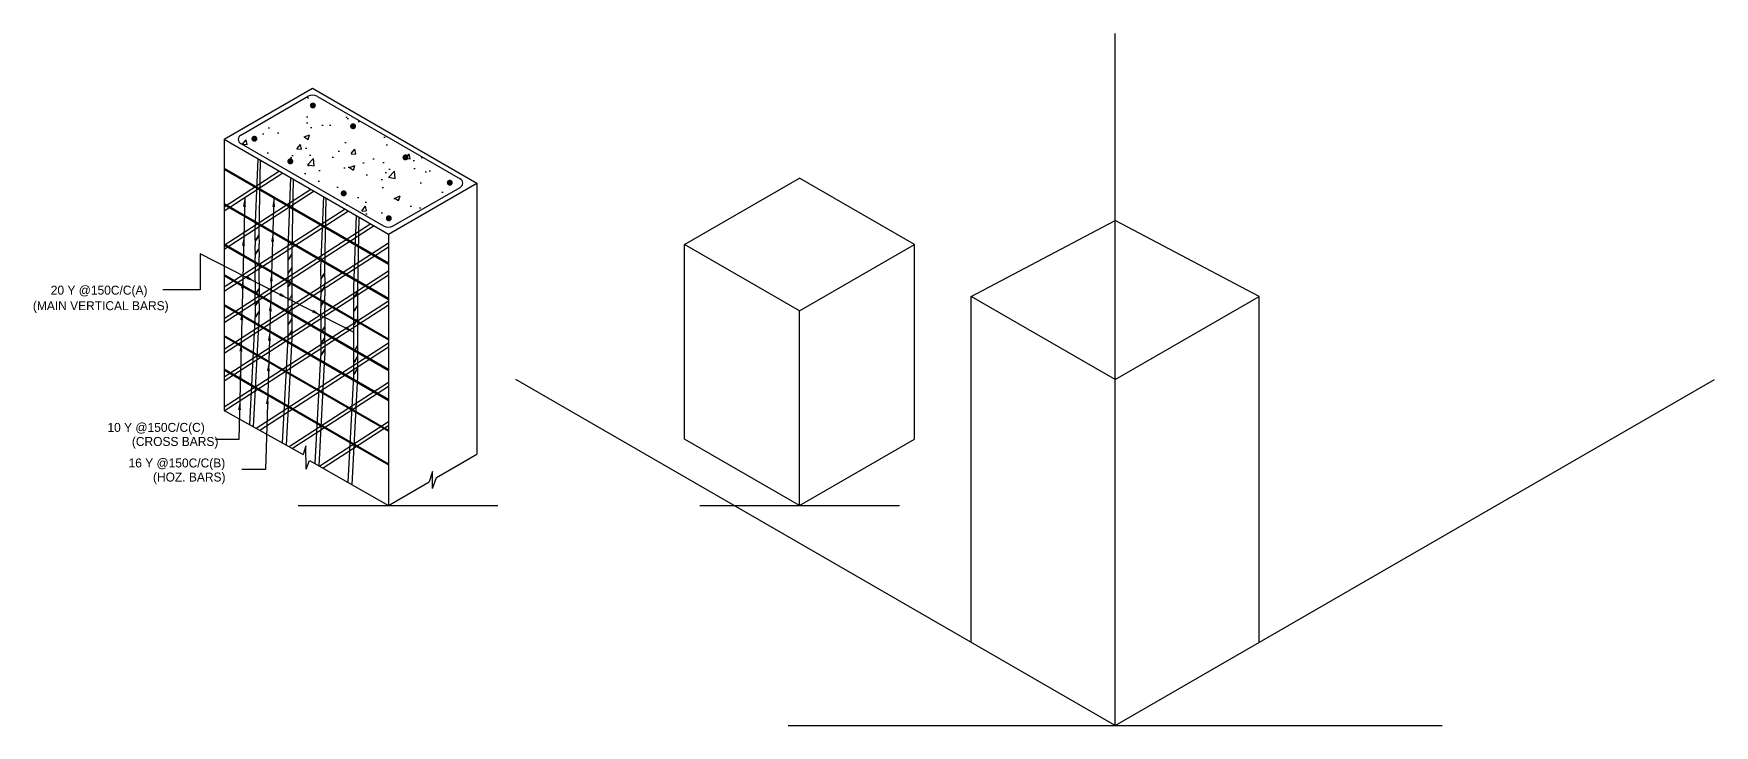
# Model space of a CAD drawing. Header units: millimetres. Extents: x -8855 to 105318, y -17958 to 67465.
# Drawn here: x 64365 to 98145, y -17958 to -4051 of the extents above; entities that cross this region are included whole.
import ezdxf

# ---------------------------------------------------------------- set-up
doc = ezdxf.new("R2010")
doc.units = ezdxf.units.MM
doc.header["$LTSCALE"] = 25
doc.layers.add('DIM', color=5, linetype='Continuous')
doc.layers.add('TEXT', color=2, linetype='Continuous')
doc.styles.add('ROMANS', font='stylu.ttf')

msp = doc.modelspace()

# ---------------------------------------------------------------- hatches: boundary and pattern name
h = msp.add_hatch()
h.set_pattern_fill('AR-CONC', color=256, scale=6, style=0)
h.set_pattern_definition([(50, (406367.1, -30189.2), (1093.108, -95.6345), [114.3, -1257.3]), (355, (406367.1, -30189.2), (-211.457, 1146.34), [91.44, -1005.84]), (100.451, (406458.2, -30197.2), (881.655, 1050.7), [97.14, -1068.54]), (46.1842, (406367.1, -29884.4), (1626.474, -252.254), [171.45, -1885.95]), (96.6356, (406502.6, -29905.4), (1424.4254, 1484.553), [145.71, -1602.81]), (351.184, (406367.1, -29884.4), (1424.428, 1484.551), [137.16, -1508.76]), (21, (406519.5, -29960.6), (909.6893, -613.593), [114.3, -1257.3]), (326, (406519.5, -29960.6), (370.812, 1105.1278), [91.44, -1005.84]), (71.4514, (406595.3, -30011.7), (1280.499, 491.537), [97.14, -1068.54]), (37.5, (406367.1, -30189.2), (18.5316, 507.33023), [0, -993.648, 0, -1021.08, 0, -1009.65]), (7.5, (406367.1, -30189.2), (400.918, 601.08345), [0, -582.168, 0, -970.788, 0, -384.81]), (327.5, (406027.25, -30189.2), (813.54357, -34.37246), [0, -381, 0, -1188.72, 0, -1577.34]), (317.5, (405874.85, -30189.2), (888.7751, 152.559), [0, -495.3, 0, -789.432, 0, -1120.14])])
h.paths.add_polyline_path([(70072.04922, -5313.71228, 0.2679491923), (69872.04922, -5313.71228), (68527.877, -6089.77047, 0.5773502692), (68527.877, -6262.97555), (71394.27438, -7917.89085, 0.2679491927), (71594.27438, -7917.89085), (72938.4466, -7141.83265, 0.577350269), (72938.4466, -6968.62757)])
h.paths.add_polyline_path([(71808.36162, -6539.00719, -1), (71868.36162, -6539.00719, -1)], flags=16)
h.paths.add_polyline_path([(70626.97155, -7262.72355, -1), (70566.97155, -7262.72355, -1)], flags=16)
h.paths.add_polyline_path([(71533.64214, -7764.07868, -1), (71473.64214, -7764.07868, -1)], flags=16)
h.paths.add_polyline_path([(70755.66447, -5913.31796, -1), (70815.66447, -5913.31796, -1)], flags=16)
h.paths.add_polyline_path([(72699.03123, -7048.0605, -1), (72759.03123, -7048.0605, -1)], flags=16)
h.paths.add_polyline_path([(69554.44651, -6618.79907, -1), (69494.44651, -6618.79907, -1)], flags=16)
h.paths.add_polyline_path([(69947.18351, -5496.15812, -1), (70007.18351, -5496.15812, -1)], flags=16)
h.paths.add_polyline_path([(68832.18455, -6164.44146, -1), (68772.18455, -6164.44146, -1)], flags=16)

# ---------------------------------------------------------------- linework, layer by layer
for p, q in [((86100.58184, -17958.31582), (86100.58184, -4051.10292)), ((68193.88981, -6176.37301), (69972.04922, -5149.7522)), ((68527.877, -6089.77047), (69872.04922, -5313.71228)), ((69972.04922, -5149.7522), (73272.43379, -7055.23011)), ((70072.04922, -5313.71228), (72938.4466, -6968.62757)), ((68193.88981, -6176.37301), (68193.88981, -11629.39629)), ((68193.88981, -6176.37301), (71494.27438, -8081.85093)), ((68527.877, -6262.97555), (71394.27438, -7917.89085)), ((68193.88981, -6755.6487), (71494.27438, -8661.12662)), ((68193.88981, -6778.74271), (71494.27438, -8684.22063)), ((69307.7593, -6819.46586), (68193.88981, -7539.30385)), ((69374.26741, -6857.86434), (68193.88981, -7620.68318)), ((71494.27438, -8081.85093), (73272.43379, -7055.23011)), ((73272.43379, -7055.23011), (73272.43379, -12508.2534)), ((77448.47503, -8292.71507), (79758.71362, -6958.8982)), ((82068.95221, -8292.71507), (79758.71362, -6958.8982)), ((69937.85476, -7183.25165), (68193.88981, -8310.28873)), ((70004.36287, -7221.65012), (68193.88981, -8391.66806)), ((68606.79072, -7353.84603), (68490.89085, -12211.66054)), ((69195.62764, -7357.09632), (69024.62302, -12815.87021)), ((71594.27438, -7917.89085), (72938.4466, -7141.83265)), ((68193.88981, -7465.44937), (71494.27438, -9370.92729)), ((68193.88981, -7488.54338), (71494.27438, -9394.0213)), ((70625.2316, -7580.10885), (68193.88981, -9151.36311)), ((70691.73971, -7618.50733), (68193.88981, -9232.74244)), ((71140.76416, -7877.75171), (68193.88981, -9782.16882)), ((71207.27227, -7916.15019), (68193.88981, -9863.54815)), ((71494.27438, -8081.85093), (71494.27438, -13534.87421)), ((83207.83952, -9334.58365), (86100.58184, -7811.03345)), ((88993.32416, -9334.58365), (86100.58184, -7811.03345)), ((71494.27438, -8266.08359), (68193.88981, -10398.95662)), ((68193.88981, -8279.70978), (71494.27438, -10185.1877)), ((68193.88981, -8302.80379), (71494.27438, -10208.28171)), ((71494.27438, -8347.46293), (68193.88981, -10480.33595)), ((77448.47503, -12201.05734), (77448.47503, -8292.71507)), ((79758.71362, -9626.53194), (77448.47503, -8292.71507)), ((79758.71362, -9626.53194), (82068.95221, -8292.71507)), ((82068.95221, -12201.05734), (82068.95221, -8292.71507)), ((67711.90381, -8476.45197), (67711.90381, -9202.94014)), ((71494.27438, -8826.79996), (68193.88981, -10959.67298)), ((68193.88981, -8893.90466), (71494.27438, -10799.38258)), ((71494.27438, -8908.17929), (68193.88981, -11041.05232)), ((68193.88981, -8916.99867), (71494.27438, -10822.47659)), ((67711.90381, -9202.94014), (66964.72803, -9202.94014)), ((71494.27438, -9429.56986), (68193.88981, -11562.44288)), ((83207.83945, -16288.19022), (83207.83945, -9334.58386)), ((86100.58177, -11004.70941), (83207.83945, -9334.58386)), ((86100.58177, -11004.70941), (88993.32416, -9334.58396)), ((88993.32445, -16288.1901), (88993.32416, -9334.58365)), ((68193.88981, -9495.47141), (71494.27438, -11400.94933)), ((71494.27438, -9510.94919), (68193.88981, -11643.82222)), ((68193.88981, -9518.56542), (71494.27438, -11424.04334)), ((79758.71362, -13534.87421), (79758.71362, -9626.53194)), ((68193.88981, -10117.0905), (71494.27438, -12022.56842)), ((68193.88981, -10140.18451), (71494.27438, -12045.66243)), ((71494.27438, -10275.08644), (68840.69238, -11989.96339)), ((71494.27438, -10356.46577), (68908.29943, -12027.65168)), ((68193.88981, -10793.18861), (71494.27438, -12698.66653)), ((68193.88981, -10816.28262), (71494.27438, -12721.76054)), ((71494.27438, -11066.4031), (69498.09011, -12356.43688)), ((86100.58177, -17958.31569), (74056.5821, -11004.70924)), ((86100.58177, -17958.31569), (98144.58164, -11004.7096)), ((71494.27438, -11147.78243), (69565.69716, -12394.12516)), ((68193.88981, -11629.39629), (69779.63085, -12513.38481)), ((71494.27438, -11857.71994), (70114.64196, -12749.30717)), ((71494.27438, -11939.09927), (70181.58486, -12787.42467)), ((68490.89085, -12211.66054), (68018.7017, -12211.66054)), ((69837.01484, -12339.46397), (69779.63085, -12513.38481)), ((69844.08209, -12804.76413), (69837.01484, -12339.46397)), ((79758.71362, -13534.87421), (77448.47503, -12201.05734)), ((79758.71362, -13534.87421), (82068.95221, -12201.05734)), ((69024.62302, -12815.87021), (68552.43387, -12815.87021)), ((69844.08209, -12804.76413), (69912.45113, -12634.17908)), ((69912.45113, -12634.17908), (71494.27438, -13534.87421)), ((72462.14325, -12976.07486), (73272.43379, -12508.2534)), ((71494.27438, -13534.87421), (72313.82508, -13061.70639)), ((72383.35408, -12851.26683), (72313.82508, -13061.70639)), ((72383.35408, -13195.37762), (72383.35408, -12851.26683)), ((72383.35408, -13195.37762), (72462.14325, -12976.07486)), ((69684.1026, -13534.87421), (73694.75236, -13534.87421)), ((77753.38873, -13534.87421), (81764.0385, -13534.87421)), ((79526.88381, -17958.31582), (92674.27987, -17958.31582))]:
    msp.add_line(p, q)
at = {"const_width": 60}
for points in [[(69947.18351, -5496.15812, 1), (70007.18351, -5496.15812, 1)], [(70755.66447, -5913.31796, 1), (70815.66447, -5913.31796, 1)], [(68772.18455, -6164.44146, 1), (68832.18455, -6164.44146, 1)], [(69494.44651, -6618.79907, 1), (69554.44651, -6618.79907, 1)], [(71808.36162, -6539.00719, 1), (71868.36162, -6539.00719, 1)], [(72699.03123, -7048.0605, 1), (72759.03123, -7048.0605, 1)], [(70566.97155, -7262.72355, 1), (70626.97155, -7262.72355, 1)], [(71473.64214, -7764.07868, 1), (71533.64214, -7764.07868, 1)]]:
    msp.add_lwpolyline(points, format="xyb", close=True, dxfattribs=at)
for points in [[(68868.33943, -6565.76669), (68812.52175, -8003.40801), (68811.85833, -8037.21782), (68811.7763, -8069.06961), (68812.12356, -8099.17467), (68812.74802, -8127.74427), (68813.49757, -8154.98971), (68814.22013, -8181.12228), (68814.76357, -8206.35327), (68815.01287, -8230.83945), (68815.00117, -8254.51954), (68814.79866, -8277.27773), (68814.47556, -8298.99825), (68814.10205, -8319.56528), (68813.74835, -8338.86303), (68813.48464, -8356.7757), (68813.38114, -8373.1875), (68813.48674, -8388.06809), (68813.76515, -8401.72898), (68814.15875, -8414.56716), (68814.60996, -8426.97959), (68815.06116, -8439.36327), (68815.45477, -8452.11516), (68815.73317, -8465.63224), (68815.83877, -8480.31149), (68815.73317, -8496.42667), (68815.45477, -8513.7587), (68815.06116, -8531.96528), (68814.60996, -8550.70411), (68814.15875, -8569.63288), (68813.76515, -8588.40929), (68813.48674, -8606.69106), (68813.38114, -8624.13586), (68813.48614, -8640.5094), (68813.76035, -8656.00928), (68814.14255, -8670.9411), (68814.57156, -8685.61047), (68814.98616, -8700.32299), (68815.32517, -8715.38425), (68815.52737, -8731.09985), (68815.53158, -8747.77539), (68815.29878, -8765.6529), (68814.87878, -8784.72005), (68814.34358, -8804.90096), (68813.76518, -8826.11974), (68813.21558, -8848.30048), (68812.76678, -8871.3673), (68812.49078, -8895.24431), (68812.45959, -8919.8556), (68812.71939, -8945.13687), (68813.2132, -8971.07014), (68813.85821, -8997.64898), (68814.57162, -9024.86701), (68815.27063, -9052.7178), (68815.87244, -9081.19496), (68816.29424, -9110.29207), (68816.45324, -9140.00273), (68816.29664, -9170.36368), (68815.89164, -9201.58426), (68815.33543, -9233.91697), (68814.72522, -9267.61428), (68814.15822, -9302.92868), (68813.73161, -9340.11267), (68813.54261, -9379.41874), (68813.68841, -9421.09936), (68814.20859, -9465.37697), (68814.91224, -9512.3537), (68815.5508, -9562.10163), (68815.87574, -9614.69284), (68815.6385, -9670.1994), (68814.59056, -9728.69339), (68812.48336, -9790.24688), (68700.47764, -11911.79917)], [(68920.15994, -6595.68527), (68891.85631, -8038.10565), (68891.77748, -8068.71124), (68892.11348, -8097.83917), (68892.72398, -8125.77013), (68893.46716, -8152.78412), (68894.19631, -8179.15535), (68894.7548, -8205.08464), (68895.01307, -8230.45198), (68895.00099, -8254.89522), (68894.79337, -8278.22861), (68894.46475, -8300.31951), (68894.08874, -8321.0246), (68893.73756, -8340.18486), (68893.48093, -8357.61677), (68893.38293, -8373.1559), (68893.48096, -8386.96917), (68893.74017, -8399.68813), (68894.11421, -8411.88827), (68894.55703, -8424.07006), (68895.01621, -8436.67273), (68895.42935, -8450.05735), (68895.72724, -8464.52076), (68895.84066, -8480.28585), (68895.72896, -8497.33124), (68895.44088, -8515.2657), (68895.04035, -8533.7927), (68894.58701, -8552.62018), (68894.13877, -8571.42441), (68893.75238, -8589.8567), (68893.48306, -8607.54227), (68893.3827, -8624.12149), (68893.48161, -8639.54534), (68893.74224, -8654.27821), (68894.11263, -8668.74827), (68894.53861, -8683.3144), (68894.9608, -8698.29609), (68895.31359, -8713.96948), (68895.52724, -8730.57512), (68895.53171, -8748.28616), (68895.28731, -8767.05463), (68894.85542, -8786.66137), (68894.31468, -8807.05134), (68893.73818, -8828.20052), (68893.1963, -8850.06943), (68892.75779, -8872.60777), (68892.4902, -8895.75736), (68892.46011, -8919.49525), (68892.71157, -8943.96429), (68893.19472, -8969.33818), (68893.83278, -8995.63048), (68894.54532, -9022.81531), (68895.24942, -9050.86904), (68895.86018, -9079.77001), (68896.29114, -9109.49819), (68896.45435, -9139.99498), (68896.29396, -9171.08886), (68895.88271, -9202.79112), (68895.32297, -9235.32919), (68894.7136, -9268.98065), (68894.15085, -9304.02972), (68893.72941, -9340.7639), (68893.54328, -9379.47115), (68893.68677, -9420.48953), (68894.20156, -9464.30799), (68894.90455, -9511.24123), (68895.54763, -9561.34109), (68895.87679, -9614.61666), (68895.63544, -9671.0869), (68894.56604, -9730.77857), (68892.41117, -9793.72455), (68778.29872, -11955.18137)], [(69528.41635, -6946.86227), (69472.59867, -8384.50359), (69471.93524, -8418.31341), (69471.85321, -8450.1652), (69472.20047, -8480.27025), (69472.82493, -8508.83985), (69473.57449, -8536.08529), (69474.29704, -8562.21786), (69474.84049, -8587.44885), (69475.08979, -8611.93503), (69475.07808, -8635.61512), (69474.87558, -8658.37332), (69474.55247, -8680.09383), (69474.17897, -8700.66086), (69473.82526, -8719.95861), (69473.56156, -8737.87129), (69473.45806, -8754.28308), (69473.56366, -8769.16367), (69473.84206, -8782.82457), (69474.23567, -8795.66274), (69474.68687, -8808.07518), (69475.13808, -8820.45885), (69475.53168, -8833.21074), (69475.81008, -8846.72782), (69475.91568, -8861.40707), (69475.81008, -8877.52226), (69475.53168, -8894.85429), (69475.13808, -8913.06087), (69474.68687, -8931.79969), (69474.23567, -8950.72846), (69473.84206, -8969.50488), (69473.56366, -8987.78664), (69473.45806, -9005.23145), (69473.56306, -9021.60498), (69473.83726, -9037.10486), (69474.21947, -9052.03669), (69474.64847, -9066.70606), (69475.06308, -9081.41857), (69475.40208, -9096.47983), (69475.60429, -9112.19543), (69475.60849, -9128.87097), (69475.37569, -9146.74848), (69474.95569, -9165.81563), (69474.42049, -9185.99655), (69473.84209, -9207.21532), (69473.29249, -9229.39606), (69472.84369, -9252.46289), (69472.5677, -9276.33989), (69472.5365, -9300.95119), (69472.79631, -9326.23246), (69473.29012, -9352.16572), (69473.93512, -9378.74457), (69474.64853, -9405.96259), (69475.34754, -9433.81338), (69475.94935, -9462.29054), (69476.37115, -9491.38765), (69476.53016, -9521.09831), (69476.37355, -9551.45926), (69475.96855, -9582.67985), (69475.41234, -9615.01255), (69474.80214, -9648.70986), (69474.23513, -9684.02427), (69473.80853, -9721.20826), (69473.61952, -9760.51432), (69473.76533, -9802.19494), (69474.28551, -9846.47255), (69474.98915, -9893.44928), (69475.62771, -9943.19721), (69475.95265, -9995.78842), (69475.71542, -10051.29498), (69474.66747, -10109.78897), (69472.56027, -10171.34246), (69361.22785, -12280.14153)], [(69580.23685, -6976.78085), (69551.93322, -8419.20123), (69551.8544, -8449.80683), (69552.19039, -8478.93475), (69552.80089, -8506.86571), (69553.54408, -8533.8797), (69554.27323, -8560.25093), (69554.83172, -8586.18023), (69555.08999, -8611.54757), (69555.07791, -8635.99081), (69554.87028, -8659.3242), (69554.54167, -8681.41509), (69554.16565, -8702.12019), (69553.81447, -8721.28045), (69553.55784, -8738.71236), (69553.45985, -8754.25148), (69553.55787, -8768.06475), (69553.81708, -8780.78372), (69554.19112, -8792.98386), (69554.63394, -8805.16564), (69555.09313, -8817.76831), (69555.50626, -8831.15294), (69555.80416, -8845.61634), (69555.91757, -8861.38143), (69555.80587, -8878.42682), (69555.51779, -8896.36128), (69555.11726, -8914.88828), (69554.66392, -8933.71577), (69554.21569, -8952.52), (69553.8293, -8970.95228), (69553.55997, -8988.63786), (69553.45961, -9005.21707), (69553.55852, -9020.64093), (69553.81915, -9035.37379), (69554.18954, -9049.84385), (69554.61553, -9064.40999), (69555.03772, -9079.39167), (69555.3905, -9095.06507), (69555.60416, -9111.67071), (69555.60862, -9129.38174), (69555.36422, -9148.15022), (69554.93234, -9167.75696), (69554.39159, -9188.14693), (69553.81509, -9209.2961), (69553.27322, -9231.16501), (69552.8347, -9253.70335), (69552.56711, -9276.85294), (69552.53702, -9300.59083), (69552.78848, -9325.05987), (69553.27164, -9350.43376), (69553.90969, -9376.72606), (69554.62223, -9403.9109), (69555.32634, -9431.96463), (69555.9371, -9460.8656), (69556.36805, -9490.59377), (69556.53126, -9521.09056), (69556.37088, -9552.18444), (69555.95963, -9583.8867), (69555.39989, -9616.42477), (69554.79051, -9650.07624), (69554.22776, -9685.12531), (69553.80632, -9721.85948), (69553.6202, -9760.56674), (69553.76368, -9801.58512), (69554.27847, -9845.40358), (69554.98146, -9892.33681), (69555.62454, -9942.43667), (69555.95371, -9995.71224), (69555.71236, -10052.18248), (69554.64295, -10111.87416), (69552.48808, -10174.82014), (69439.04893, -12323.52373)], [(70188.49326, -7327.95785), (70132.67558, -8765.59917), (70132.01216, -8799.40899), (70131.93012, -8831.26078), (70132.27739, -8861.36583), (70132.90185, -8889.93544), (70133.6514, -8917.18088), (70134.37395, -8943.31345), (70134.9174, -8968.54444), (70135.1667, -8993.03062), (70135.155, -9016.7107), (70134.95249, -9039.4689), (70134.62939, -9061.18942), (70134.25588, -9081.75645), (70133.90218, -9101.0542), (70133.63847, -9118.96687), (70133.53497, -9135.37867), (70133.64057, -9150.25926), (70133.91898, -9163.92015), (70134.31258, -9176.75833), (70134.76378, -9189.17076), (70135.21499, -9201.55444), (70135.60859, -9214.30632), (70135.887, -9227.82341), (70135.9926, -9242.50266), (70135.887, -9258.61784), (70135.60859, -9275.94987), (70135.21499, -9294.15645), (70134.76378, -9312.89527), (70134.31258, -9331.82405), (70133.91898, -9350.60046), (70133.64057, -9368.88222), (70133.53497, -9386.32703), (70133.63997, -9402.70057), (70133.91418, -9418.20045), (70134.29638, -9433.13227), (70134.72539, -9447.80164), (70135.13999, -9462.51416), (70135.479, -9477.57541), (70135.6812, -9493.29101), (70135.68541, -9509.96656), (70135.45261, -9527.84406), (70135.03261, -9546.91122), (70134.49741, -9567.09213), (70133.91901, -9588.3109), (70133.36941, -9610.49165), (70132.92061, -9633.55847), (70132.64461, -9657.43547), (70132.61342, -9682.04677), (70132.87322, -9707.32804), (70133.36703, -9733.26131), (70134.01204, -9759.84015), (70134.72545, -9787.05818), (70135.42446, -9814.90897), (70136.02626, -9843.38612), (70136.44807, -9872.48323), (70136.60707, -9902.1939), (70136.45047, -9932.55485), (70136.04546, -9963.77543), (70135.48926, -9996.10813), (70134.87905, -10029.80544), (70134.31204, -10065.11985), (70133.88544, -10102.30384), (70133.69644, -10141.6099), (70133.84224, -10183.29053), (70134.36242, -10227.56814), (70135.06607, -10274.54487), (70135.70463, -10324.2928), (70136.02956, -10376.88401), (70135.79233, -10432.39057), (70134.74439, -10490.88456), (70132.63719, -10552.43805), (70019.51481, -12695.14147)], [(70240.31376, -7357.87643), (70212.01013, -8800.29681), (70211.93131, -8830.90241), (70212.2673, -8860.03034), (70212.8778, -8887.9613), (70213.62099, -8914.97529), (70214.35014, -8941.34651), (70214.90863, -8967.27581), (70215.1669, -8992.64315), (70215.15482, -9017.08639), (70214.9472, -9040.41978), (70214.61858, -9062.51067), (70214.24257, -9083.21577), (70213.89138, -9102.37603), (70213.63476, -9119.80794), (70213.53676, -9135.34707), (70213.63479, -9149.16034), (70213.89399, -9161.8793), (70214.26804, -9174.07944), (70214.71086, -9186.26123), (70215.17004, -9198.8639), (70215.58318, -9212.24852), (70215.88107, -9226.71193), (70215.99448, -9242.47702), (70215.88279, -9259.52241), (70215.59471, -9277.45687), (70215.19418, -9295.98387), (70214.74084, -9314.81135), (70214.2926, -9333.61558), (70213.90621, -9352.04787), (70213.63689, -9369.73344), (70213.53652, -9386.31265), (70213.63543, -9401.73651), (70213.89607, -9416.46937), (70214.26645, -9430.93943), (70214.69244, -9445.50557), (70215.11463, -9460.48726), (70215.46742, -9476.16065), (70215.68107, -9492.76629), (70215.68554, -9510.47733), (70215.44114, -9529.2458), (70215.00925, -9548.85254), (70214.46851, -9569.24251), (70213.892, -9590.39168), (70213.35013, -9612.2606), (70212.91161, -9634.79894), (70212.64402, -9657.94852), (70212.61394, -9681.68642), (70212.8654, -9706.15545), (70213.34855, -9731.52935), (70213.98661, -9757.82165), (70214.69915, -9785.00648), (70215.40325, -9813.06021), (70216.01401, -9841.96118), (70216.44497, -9871.68936), (70216.60817, -9902.18615), (70216.44779, -9933.28003), (70216.03654, -9964.98229), (70215.4768, -9997.52036), (70214.86742, -10031.17182), (70214.30468, -10066.22089), (70213.88323, -10102.95507), (70213.69711, -10141.66232), (70213.8406, -10182.6807), (70214.35538, -10226.49916), (70215.05838, -10273.43239), (70215.70146, -10323.53226), (70216.03062, -10376.80783), (70215.78927, -10433.27807), (70214.71987, -10492.96974), (70212.565, -10555.91572), (70097.28826, -12739.42592)], [(70848.57018, -7709.05344), (70792.7525, -9146.69476), (70792.08907, -9180.50457), (70792.00704, -9212.35637), (70792.3543, -9242.46142), (70792.97876, -9271.03102), (70793.72831, -9298.27646), (70794.45087, -9324.40903), (70794.99432, -9349.64002), (70795.24361, -9374.1262), (70795.23191, -9397.80629), (70795.0294, -9420.56449), (70794.7063, -9442.285), (70794.33279, -9462.85203), (70793.97909, -9482.14978), (70793.71539, -9500.06245), (70793.61188, -9516.47425), (70793.71749, -9531.35484), (70793.99589, -9545.01573), (70794.38949, -9557.85391), (70794.8407, -9570.26635), (70795.2919, -9582.65002), (70795.68551, -9595.40191), (70795.96391, -9608.91899), (70796.06951, -9623.59824), (70795.96391, -9639.71342), (70795.68551, -9657.04546), (70795.2919, -9675.25203), (70794.8407, -9693.99086), (70794.38949, -9712.91963), (70793.99589, -9731.69605), (70793.71749, -9749.97781), (70793.61188, -9767.42261), (70793.71689, -9783.79615), (70793.99109, -9799.29603), (70794.37329, -9814.22786), (70794.8023, -9828.89723), (70795.21691, -9843.60974), (70795.55591, -9858.671), (70795.75812, -9874.3866), (70795.76232, -9891.06214), (70795.52952, -9908.93965), (70795.10952, -9928.0068), (70794.57432, -9948.18771), (70793.99592, -9969.40649), (70793.44632, -9991.58723), (70792.99752, -10014.65405), (70792.72152, -10038.53106), (70792.69033, -10063.14235), (70792.95014, -10088.42363), (70793.44394, -10114.35689), (70794.08895, -10140.93574), (70794.80236, -10168.15376), (70795.50137, -10196.00455), (70796.10318, -10224.48171), (70796.52498, -10253.57882), (70796.68398, -10283.28948), (70796.52738, -10313.65043), (70796.12238, -10344.87101), (70795.56617, -10377.20372), (70794.95596, -10410.90103), (70794.38896, -10446.21543), (70793.96235, -10483.39942), (70793.77335, -10522.70549), (70793.91915, -10564.38611), (70794.43934, -10608.66372), (70795.14298, -10655.64045), (70795.78154, -10705.38838), (70796.10648, -10757.97959), (70795.86925, -10813.48615), (70794.8213, -10871.98014), (70792.7141, -10933.53363), (70679.86059, -13071.14443)], [(70900.39068, -7738.97202), (70872.08705, -9181.3924), (70872.00823, -9211.99799), (70872.34422, -9241.12592), (70872.95472, -9269.05688), (70873.69791, -9296.07087), (70874.42706, -9322.4421), (70874.98555, -9348.3714), (70875.24382, -9373.73873), (70875.23173, -9398.18198), (70875.02411, -9421.51536), (70874.6955, -9443.60626), (70874.31948, -9464.31136), (70873.9683, -9483.47161), (70873.71167, -9500.90352), (70873.61368, -9516.44265), (70873.7117, -9530.25592), (70873.97091, -9542.97489), (70874.34495, -9555.17503), (70874.78777, -9567.35681), (70875.24696, -9579.95948), (70875.66009, -9593.34411), (70875.95799, -9607.80751), (70876.0714, -9623.5726), (70875.9597, -9640.61799), (70875.67162, -9658.55245), (70875.27109, -9677.07945), (70874.81775, -9695.90693), (70874.36951, -9714.71117), (70873.98312, -9733.14345), (70873.7138, -9750.82903), (70873.61344, -9767.40824), (70873.71235, -9782.83209), (70873.97298, -9797.56496), (70874.34337, -9812.03502), (70874.76935, -9826.60115), (70875.19155, -9841.58284), (70875.54433, -9857.25624), (70875.75799, -9873.86188), (70875.76245, -9891.57291), (70875.51805, -9910.34139), (70875.08617, -9929.94812), (70874.54542, -9950.3381), (70873.96892, -9971.48727), (70873.42704, -9993.35618), (70872.98853, -10015.89452), (70872.72094, -10039.04411), (70872.69085, -10062.782), (70872.94231, -10087.25104), (70873.42547, -10112.62493), (70874.06352, -10138.91723), (70874.77606, -10166.10206), (70875.48016, -10194.1558), (70876.09093, -10223.05676), (70876.52188, -10252.78494), (70876.68509, -10283.28173), (70876.52471, -10314.37561), (70876.11345, -10346.07787), (70875.55371, -10378.61594), (70874.94434, -10412.2674), (70874.38159, -10447.31648), (70873.96015, -10484.05065), (70873.77402, -10522.7579), (70873.91751, -10563.77628), (70874.4323, -10607.59475), (70875.13529, -10654.52798), (70875.77837, -10704.62784), (70876.10753, -10757.90341), (70875.86618, -10814.37365), (70874.79678, -10874.06532), (70872.64191, -10937.01131), (70757.63403, -13115.42888)], [(68813.41593, -8224.64859), (68820.78326, -8222.19604), (68837.37753, -8201.48072), (68853.97166, -8182.83694), (68870.56579, -8151.764), (68880.93709, -8137.26331), (68891.30839, -8110.33337), (68895.75012, -8105.8975)], [(68813.7079, -8216.11976), (68816.01591, -8215.35143), (68831.26366, -8196.31703), (68847.36318, -8178.22895), (68863.75503, -8147.53479), (68873.83763, -8133.43775), (68884.45337, -8105.8731), (68895.79865, -8094.54279)], [(68813.41593, -8496.59491), (68820.78326, -8494.14236), (68837.37753, -8473.42704), (68853.97166, -8454.78326), (68870.56579, -8423.71032), (68880.93709, -8409.20963), (68891.30839, -8382.27969), (68895.75012, -8377.84382)], [(68813.7079, -8488.06608), (68816.01591, -8487.29775), (68831.26366, -8468.26334), (68847.36318, -8450.17527), (68863.75503, -8419.48111), (68873.83763, -8405.38407), (68884.45337, -8377.81942), (68895.79865, -8366.48911)], [(69473.49284, -8605.74417), (69480.86018, -8603.29162), (69497.45444, -8582.5763), (69514.04857, -8563.93253), (69530.6427, -8532.85959), (69541.01401, -8518.35889), (69551.38531, -8491.42895), (69555.82704, -8486.99309)], [(69473.49284, -8877.69049), (69480.86018, -8875.23794), (69497.45444, -8854.52262), (69514.04857, -8835.87884), (69530.6427, -8804.80591), (69541.01401, -8790.30521), (69551.38531, -8763.37527), (69555.82704, -8758.9394)], [(69473.78481, -8597.21534), (69476.09282, -8596.44702), (69491.34057, -8577.41261), (69507.4401, -8559.32453), (69523.83195, -8528.63037), (69533.91454, -8514.53333), (69544.53028, -8486.96869), (69555.87556, -8475.63837)], [(69473.78481, -8869.16166), (69476.09282, -8868.39334), (69491.34057, -8849.35893), (69507.4401, -8831.27085), (69523.83195, -8800.57669), (69533.91454, -8786.47965), (69544.53028, -8758.91501), (69555.87556, -8747.58469)], [(69473.49284, -9147.58127), (69480.86018, -9145.12872), (69497.45444, -9124.4134), (69514.04857, -9105.76962), (69530.6427, -9074.69669), (69541.01401, -9060.19599), (69551.38531, -9033.26605), (69555.82704, -9028.83018)], [(69473.78481, -9139.05244), (69476.09282, -9138.28412), (69491.34057, -9119.24971), (69507.4401, -9101.16163), (69523.83195, -9070.46747), (69533.91454, -9056.37043), (69544.53028, -9028.80579), (69555.87556, -9017.47547)], [(70133.56975, -8986.83975), (70140.93709, -8984.3872), (70157.53135, -8963.67189), (70174.12549, -8945.02811), (70190.71962, -8913.95517), (70201.09092, -8899.45447), (70211.46222, -8872.52454), (70215.90395, -8868.08867)], [(70133.86173, -8978.31093), (70136.16973, -8977.5426), (70151.41748, -8958.50819), (70167.51701, -8940.42011), (70183.90886, -8909.72596), (70193.99145, -8895.62891), (70204.60719, -8868.06427), (70215.95248, -8856.73396)], [(68813.41593, -9306.26732), (68820.78326, -9303.81477), (68837.37753, -9283.09945), (68853.97166, -9264.45568), (68870.56579, -9233.38274), (68880.93709, -9218.88204), (68891.30839, -9191.9521), (68895.75012, -9187.51624)], [(68813.41593, -9527.71625), (68820.78326, -9525.26369), (68837.37753, -9504.54838), (68853.97166, -9485.9046), (68870.56579, -9454.83166), (68880.93709, -9440.33096), (68891.30839, -9413.40103), (68895.75012, -9408.96516)], [(68813.7079, -9297.73849), (68816.01591, -9296.97017), (68831.26366, -9277.93576), (68847.36318, -9259.84768), (68863.75503, -9229.15352), (68873.83763, -9215.05648), (68884.45337, -9187.49184), (68895.79865, -9176.16152)], [(68813.7079, -9519.18742), (68816.01591, -9518.41909), (68831.26366, -9499.38468), (68847.36318, -9481.29661), (68863.75503, -9450.60245), (68873.83763, -9436.50541), (68884.45337, -9408.94076), (68895.79865, -9397.61045)], [(69473.49284, -9424.39242), (69480.86018, -9421.93987), (69497.45444, -9401.22456), (69514.04857, -9382.58078), (69530.6427, -9351.50784), (69541.01401, -9337.00714), (69551.38531, -9310.07721), (69555.82704, -9305.64134)], [(70133.56975, -9258.78607), (70140.93709, -9256.33352), (70157.53135, -9235.61821), (70174.12549, -9216.97443), (70190.71962, -9185.90149), (70201.09092, -9171.40079), (70211.46222, -9144.47086), (70215.90395, -9140.03499)], [(70133.56975, -9528.67685), (70140.93709, -9526.2243), (70157.53135, -9505.50899), (70174.12549, -9486.86521), (70190.71962, -9455.79227), (70201.09092, -9441.29157), (70211.46222, -9414.36164), (70215.90395, -9409.92577)], [(70133.86173, -9250.25725), (70136.16973, -9249.48892), (70151.41748, -9230.45451), (70167.51701, -9212.36643), (70183.90886, -9181.67228), (70193.99145, -9167.57523), (70204.60719, -9140.01059), (70215.95248, -9128.68028)], [(70133.86173, -9520.14802), (70136.16973, -9519.3797), (70151.41748, -9500.34529), (70167.51701, -9482.25721), (70183.90886, -9451.56306), (70193.99145, -9437.46601), (70204.60719, -9409.90137), (70215.95248, -9398.57105)], [(70793.64667, -9367.93534), (70801.014, -9365.48279), (70817.60827, -9344.76747), (70834.2024, -9326.12369), (70850.79653, -9295.05076), (70861.16783, -9280.55006), (70871.53913, -9253.62012), (70875.98086, -9249.18425)], [(70793.93864, -9359.40651), (70796.24665, -9358.63818), (70811.4944, -9339.60378), (70827.59392, -9321.5157), (70843.98577, -9290.82154), (70854.06837, -9276.7245), (70864.68411, -9249.15986), (70876.02939, -9237.82954)], [(68813.41593, -9763.00569), (68820.78326, -9760.55314), (68837.37753, -9739.83782), (68853.97166, -9721.19404), (68870.56579, -9690.12111), (68880.93709, -9675.62041), (68891.30839, -9648.69047), (68895.75012, -9644.2546)], [(68813.7079, -9754.47686), (68816.01591, -9753.70853), (68831.26366, -9734.67413), (68847.36318, -9716.58605), (68863.75503, -9685.89189), (68873.83763, -9671.79485), (68884.45337, -9644.23021), (68895.79865, -9632.89989)], [(69473.49284, -9687.3629), (69480.86018, -9684.91035), (69497.45444, -9664.19504), (69514.04857, -9645.55126), (69530.6427, -9614.47832), (69541.01401, -9599.97762), (69551.38531, -9573.04769), (69555.82704, -9568.61182)], [(69473.49284, -9908.81183), (69480.86018, -9906.35928), (69497.45444, -9885.64396), (69514.04857, -9867.00018), (69530.6427, -9835.92725), (69541.01401, -9821.42655), (69551.38531, -9794.49661), (69555.82704, -9790.06074)], [(69473.78481, -9678.83408), (69476.09282, -9678.06575), (69491.34057, -9659.03134), (69507.4401, -9640.94326), (69523.83195, -9610.24911), (69533.91454, -9596.15207), (69544.53028, -9568.58742), (69555.87556, -9557.25711)], [(69473.78481, -9900.283), (69476.09282, -9899.51468), (69491.34057, -9880.48027), (69507.4401, -9862.39219), (69523.83195, -9831.69803), (69533.91454, -9817.60099), (69544.53028, -9790.03635), (69555.87556, -9778.70603)], [(70793.64667, -9639.88166), (70801.014, -9637.42911), (70817.60827, -9616.71379), (70834.2024, -9598.07001), (70850.79653, -9566.99708), (70861.16783, -9552.49638), (70871.53913, -9525.56644), (70875.98086, -9521.13057)], [(70793.64667, -9909.77244), (70801.014, -9907.31989), (70817.60827, -9886.60457), (70834.2024, -9867.96079), (70850.79653, -9836.88785), (70861.16783, -9822.38716), (70871.53913, -9795.45722), (70875.98086, -9791.02135)], [(70793.93864, -9631.35283), (70796.24665, -9630.5845), (70811.4944, -9611.5501), (70827.59392, -9593.46202), (70843.98577, -9562.76786), (70854.06837, -9548.67082), (70864.68411, -9521.10618), (70876.02939, -9509.77586)], [(70793.93864, -9901.24361), (70796.24665, -9900.47528), (70811.4944, -9881.44088), (70827.59392, -9863.3528), (70843.98577, -9832.65864), (70854.06837, -9818.5616), (70864.68411, -9790.99695), (70876.02939, -9779.66664)], [(69473.49284, -10144.10127), (69480.86018, -10141.64872), (69497.45444, -10120.9334), (69514.04857, -10102.28963), (69530.6427, -10071.21669), (69541.01401, -10056.71599), (69551.38531, -10029.78606), (69555.82704, -10025.35019)], [(69473.78481, -10135.57244), (69476.09282, -10134.80412), (69491.34057, -10115.76971), (69507.4401, -10097.68163), (69523.83195, -10066.98748), (69533.91454, -10052.89043), (69544.53028, -10025.32579), (69555.87556, -10013.99547)], [(70133.56975, -10068.45849), (70140.93709, -10066.00594), (70157.53135, -10045.29062), (70174.12549, -10026.64684), (70190.71962, -9995.57391), (70201.09092, -9981.07321), (70211.46222, -9954.14327), (70215.90395, -9949.7074)], [(70133.86173, -10059.92966), (70136.16973, -10059.16134), (70151.41748, -10040.12693), (70167.51701, -10022.03885), (70183.90886, -9991.34469), (70193.99145, -9977.24765), (70204.60719, -9949.68301), (70215.95248, -9938.35269)], [(70133.56975, -10289.90741), (70140.93709, -10287.45486), (70157.53135, -10266.73955), (70174.12549, -10248.09577), (70190.71962, -10217.02283), (70201.09092, -10202.52213), (70211.46222, -10175.5922), (70215.90395, -10171.15633)], [(70133.56975, -10525.19686), (70140.93709, -10522.74431), (70157.53135, -10502.02899), (70174.12549, -10483.38521), (70190.71962, -10452.31227), (70201.09092, -10437.81158), (70211.46222, -10410.88164), (70215.90395, -10406.44577)], [(70133.86173, -10281.37858), (70136.16973, -10280.61026), (70151.41748, -10261.57585), (70167.51701, -10243.48777), (70183.90886, -10212.79362), (70193.99145, -10198.69657), (70204.60719, -10171.13193), (70215.95248, -10159.80161)], [(70133.86173, -10516.66803), (70136.16973, -10515.8997), (70151.41748, -10496.86529), (70167.51701, -10478.77722), (70183.90886, -10448.08306), (70193.99145, -10433.98602), (70204.60719, -10406.42137), (70215.95248, -10395.09106)], [(70793.64667, -10449.55407), (70801.014, -10447.10152), (70817.60827, -10426.3862), (70834.2024, -10407.74243), (70850.79653, -10376.66949), (70861.16783, -10362.16879), (70871.53913, -10335.23886), (70875.98086, -10330.80299)], [(70793.93864, -10441.02524), (70796.24665, -10440.25692), (70811.4944, -10421.22251), (70827.59392, -10403.13443), (70843.98577, -10372.44028), (70854.06837, -10358.34323), (70864.68411, -10330.77859), (70876.02939, -10319.44827)], [(70793.64667, -10671.003), (70801.014, -10668.55045), (70817.60827, -10647.83513), (70834.2024, -10629.19135), (70850.79653, -10598.11841), (70861.16783, -10583.61772), (70871.53913, -10556.68778), (70875.98086, -10552.25191)], [(70793.64667, -10906.29244), (70801.014, -10903.83989), (70817.60827, -10883.12457), (70834.2024, -10864.48079), (70850.79653, -10833.40786), (70861.16783, -10818.90716), (70871.53913, -10791.97722), (70875.98086, -10787.54135)], [(70793.93864, -10662.47417), (70796.24665, -10661.70584), (70811.4944, -10642.67144), (70827.59392, -10624.58336), (70843.98577, -10593.8892), (70854.06837, -10579.79216), (70864.68411, -10552.22751), (70876.02939, -10540.8972)], [(70793.93864, -10897.76361), (70796.24665, -10896.99529), (70811.4944, -10877.96088), (70827.59392, -10859.8728), (70843.98577, -10829.17864), (70854.06837, -10815.0816), (70864.68411, -10787.51696), (70876.02939, -10776.18664)]]:
    msp.add_lwpolyline(points)
for centre, radius, start, end in [((69972.04922, -5486.91736), 200, 60.000000023, 120), ((68577.877, -6176.37301), 100, 120.000000001, 240), ((72888.4466, -7055.23011), 100, 300.000000055, 60.000000024), ((71494.27438, -7744.68577), 200, 240, 300)]:
    msp.add_arc(centre, radius, start, end)
at = {"layer": 'DIM'}
msp.add_line((70792.70593, -10050.83671), (67711.90381, -8476.45197), dxfattribs=at)
for points in [[(68571.35861, -7532.85599), (68631.33115, -7534.67127), (68606.79072, -7353.84603)], [(69160.19554, -7536.10628), (69220.16807, -7537.92156), (69195.62764, -7357.09632)], [(69137.71303, -8232.92666), (69197.68556, -8234.74194), (69173.14513, -8053.9167)], [(68552.67606, -8315.91447), (68612.6486, -8317.72975), (68588.10817, -8136.90451)], [(68532.2951, -9170.16005), (68592.26763, -9171.97533), (68567.7272, -8991.15009)], [(68671.45407, -8928.10761), (68642.80568, -8980.82639), (68815.28623, -9040.41215)], [(69111.92181, -9032.29651), (69171.89434, -9034.11179), (69147.35391, -8853.28655)], [(69092.46755, -9635.25947), (69152.44009, -9637.07475), (69127.89966, -9456.24951)], [(69330.4442, -9266.55791), (69301.79581, -9319.27669), (69474.27635, -9378.86245)], [(68517.00937, -9810.84414), (68576.98191, -9812.65942), (68552.44148, -9631.83418)], [(69989.16247, -9601.39938), (69960.51409, -9654.11816), (70132.99463, -9713.70392)], [(69073.41328, -10225.82523), (69133.38582, -10227.64051), (69108.84539, -10046.81527)], [(70648.87377, -9938.53216), (70620.22538, -9991.25095), (70792.70593, -10050.83671)], [(68502.06333, -10437.29082), (68562.03587, -10439.1061), (68537.49544, -10258.28086)], [(69053.72387, -10836.07663), (69113.6964, -10837.89191), (69089.15597, -10657.06667)], [(68488.47602, -11006.78799), (68548.44855, -11008.60327), (68523.90812, -10827.77803)], [(68473.86966, -11618.99724), (68533.8422, -11620.81252), (68509.30177, -11439.98728)], [(69032.30886, -11499.81078), (69092.28139, -11501.62606), (69067.74096, -11320.80082)]]:
    msp.add_solid(points, dxfattribs=at)

# ---------------------------------------------------------------- texts
at = {"layer": 'TEXT', "style": 'ROMANS'}
for s, p in [('20 Y @150C/C(A)', (64709.70856, -9298.42828)), ('(MAIN VERTICAL BARS)', (64350.04274, -9610.85208)), ('10 Y @150C/C(C)', (65848.5476, -12057.47907)), ('(CROSS BARS)', (66339.6712, -12340.3333)), ('16 Y @150C/C(B)', (66272.68709, -12772.66177)), ('(HOZ. BARS)', (66763.81069, -13055.516))]:
    msp.add_text(s, height=180, dxfattribs=at).set_placement(p)

doc.saveas('drawing.dxf')
